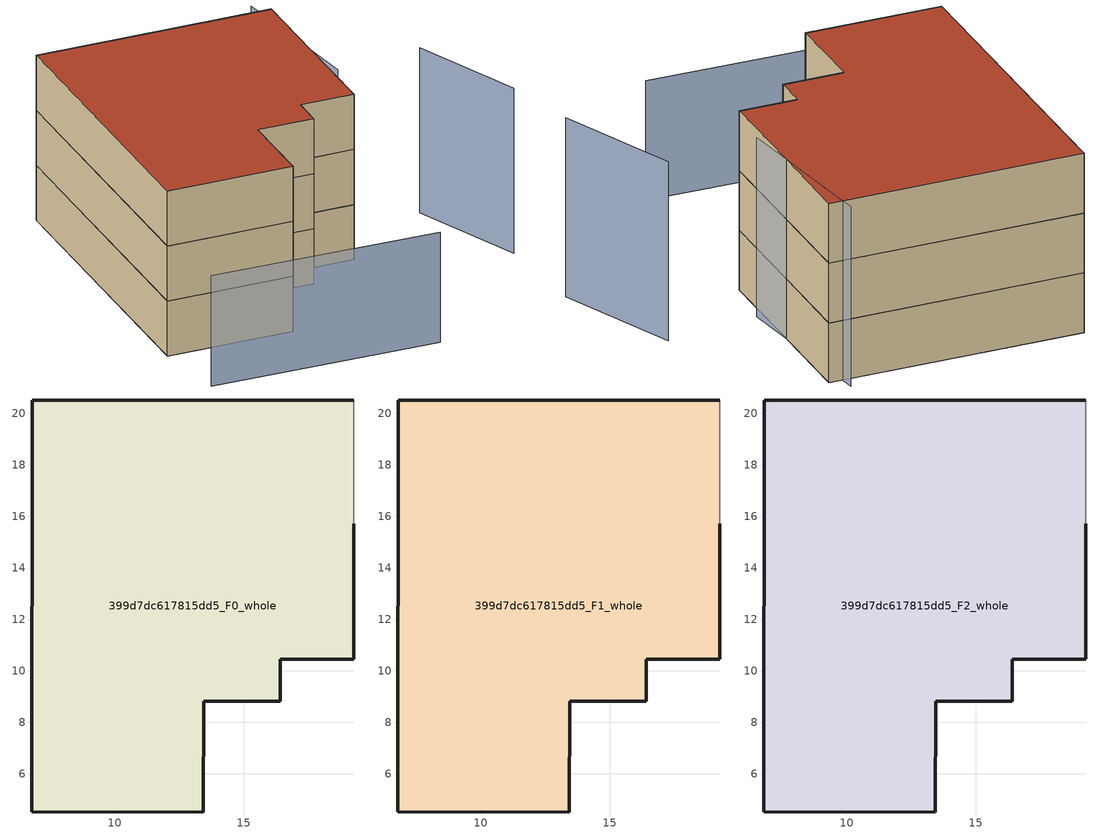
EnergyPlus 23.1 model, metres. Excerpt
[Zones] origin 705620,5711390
399d7dc617815dd5_F0_whole
 floor ground (EU_floor_Construction): 16.42,8.82 16.43,10.44 19.27,10.45 19.27,15.71 19.28,20.51 6.79,20.52 6.77,4.53 13.44,4.52 13.45,8.82 z0
 wall outside (EU_wall_Construction): 19.27,15.71 19.27,10.45 16.43,10.44 16.42,8.82 13.45,8.82 13.44,4.52 6.77,4.53 6.79,20.52 19.28,20.51 z0:3
 wall adiabatic (EU_wall_Construction): 19.28,20.51 19.27,15.71 z0:3
399d7dc617815dd5_F1_whole
 floor to 399d7dc617815dd5_F0_whole (EU_floor_Construction): 16.42,8.82 16.43,10.44 19.27,10.45 19.27,15.71 19.28,20.51 6.79,20.52 6.77,4.53 13.44,4.52 13.45,8.82 z3
 wall outside (EU_wall_Construction): 19.27,15.71 19.27,10.45 16.43,10.44 16.42,8.82 13.45,8.82 13.44,4.52 6.77,4.53 6.79,20.52 19.28,20.51 z3:6
 wall adiabatic (EU_wall_Construction): 19.28,20.51 19.27,15.71 z3:6
399d7dc617815dd5_F2_whole
 floor to 399d7dc617815dd5_F1_whole (EU_floor_Construction): 16.42,8.82 16.43,10.44 19.27,10.45 19.27,15.71 19.28,20.51 6.79,20.52 6.77,4.53 13.44,4.52 13.45,8.82 z6
 wall outside (EU_wall_Construction): 19.27,15.71 19.27,10.45 16.43,10.44 16.42,8.82 13.45,8.82 13.44,4.52 6.77,4.53 6.79,20.52 19.28,20.51 z6:9
 wall adiabatic (EU_wall_Construction): 19.28,20.51 19.27,15.71 z6:9
 roof outside (EU_roof_Construction): 19.28,20.51 19.27,15.71 19.27,10.45 16.43,10.44 16.42,8.82 13.45,8.82 13.44,4.52 6.77,4.53 6.79,20.52 z9
shading: 7.43,0.74 19.54,0.6 z0:6; 26.66,7.95 24.21,13.8 / 19.62,13.21 18.51,21.19 z0:9
[Building]
EU S2 Campaign: North Axis=0; Terrain=City; Solar Distribution=FullExterior
[Site:Location]
London: Latitude=51.5; Longitude=-0.5; Time Zone=0; Elevation=25
[SizingPeriod:WeatherFileDays]
AnnualSizingPeriod: Begin Month=1; Begin Day of Month=1; End Month=12; End Day of Month=31; Day of Week for Start Day=Monday; Use Weather File Daylight Saving Period=No; Use Weather File Rain and Snow Indicators=No
[MATERIAL]
EU_InternalMass_Material: Roughness=MediumRough; Thickness=0.1; Conductivity=1; Density=1800; Specific Heat=900; Thermal Absorptance=0.9; Solar Absorptance=0.7; Visible Absorptance=0.7
[MATERIAL:NOMASS] Roughness=MediumRough; Thermal Absorptance=0.9; Solar Absorptance=0.7; Visible Absorptance=0.7
Name | Thermal Resistance
EU_wall_NoMass | 1.04674
EU_roof_NoMass | 4.32442
EU_floor_NoMass | 2.04616
[CONSTRUCTION]
EU_wall_Construction: EU_wall_NoMass
EU_roof_Construction: EU_roof_NoMass
EU_floor_Construction: EU_floor_NoMass
EU_InternalMass_Construction: EU_InternalMass_Material
[ZONE] Type=1; Multiplier=1; Ceiling Height=autocalculate; Floor Area=autocalculate; Part of Total Floor Area=Yes
Name | Volume
399d7dc617815dd5_F0_whole | 510.335
399d7dc617815dd5_F1_whole; 399d7dc617815dd5_F2_whole | 510.336
[INTERNALMASS] Construction=EU_InternalMass_Construction; Surface Area=170.107
Name | Zone or ZoneList
399d7dc617815dd5_F0_whole_EU_InternalMass | 399d7dc617815dd5_F0_whole
399d7dc617815dd5_F1_whole_EU_InternalMass | 399d7dc617815dd5_F1_whole
399d7dc617815dd5_F2_whole_EU_InternalMass | 399d7dc617815dd5_F2_whole
[OTHEREQUIPMENT] Fuel Type=Electricity; Design Level Calculation Method=Watts/Area; Power per Zone Floor Area=1; Fraction Latent=0; Fraction Radiant=0; Fraction Lost=0; Carbon Dioxide Generation Rate=0; EndUse Subcategory=EU_Step8_InternalGains
Name | Zone or ZoneList or Space or SpaceList | Schedule
EU_Step8_InternalGain_399d7dc617815dd5_F0_whole_f000 | 399d7dc617815dd5_F0_whole | EU_Step8_GainSchedule_399d7dc617815dd5_F0_whole_f000
EU_Step8_InternalGain_399d7dc617815dd5_F1_whole_f000 | 399d7dc617815dd5_F1_whole | EU_Step8_GainSchedule_399d7dc617815dd5_F1_whole_f000
EU_Step8_InternalGain_399d7dc617815dd5_F2_whole_f000 | 399d7dc617815dd5_F2_whole | EU_Step8_GainSchedule_399d7dc617815dd5_F2_whole_f000
[ZONEVENTILATION:DESIGNFLOWRATE] Schedule=EU_AlwaysOn; Design Flow Rate Calculation Method=AirChanges/Hour; Air Changes per Hour=0.488719; Ventilation Type=Natural; Fan Pressure Rise=0; Fan Total Efficiency=1; Constant Term Coefficient=1; Temperature Term Coefficient=0; Velocity Term Coefficient=0; Velocity Squared Term Coefficient=0; Minimum Indoor Temperature=-100; Maximum Indoor Temperature=100; Delta Temperature=-100; Minimum Outdoor Temperature=-100; Maximum Outdoor Temperature=100; Maximum Wind Speed=40
Name | Zone or ZoneList or Space or SpaceList
EU_ConstantAir_399d7dc617815dd5_F0_whole | 399d7dc617815dd5_F0_whole
EU_ConstantAir_399d7dc617815dd5_F1_whole | 399d7dc617815dd5_F1_whole
EU_ConstantAir_399d7dc617815dd5_F2_whole | 399d7dc617815dd5_F2_whole
[HVACTEMPLATE:THERMOSTAT] Constant Heating Setpoint=20; Constant Cooling Setpoint=50
EU_HeatOnly_399d7dc617815dd5_F0_whole; EU_HeatOnly_399d7dc617815dd5_F1_whole; EU_HeatOnly_399d7dc617815dd5_F2_whole
[HVACTEMPLATE:ZONE:IDEALLOADSAIRSYSTEM] System Availability Schedule=EU_AlwaysOn; Maximum Heating Supply Air Temperature=50; Minimum Cooling Supply Air Temperature=13; Maximum Heating Supply Air Humidity Ratio=0.0156; Minimum Cooling Supply Air Humidity Ratio=0.0077; Heating Limit=NoLimit; Cooling Limit=NoLimit; Heating Availability Schedule=EU_AlwaysOn; Cooling Availability Schedule=EU_CoolingOff; Dehumidification Control Type=ConstantSensibleHeatRatio; Cooling Sensible Heat Ratio=0.7; Dehumidification Setpoint=60; Humidification Control Type=None; Humidification Setpoint=30; Outdoor Air Method=None; Outdoor Air Flow Rate per Person=0.00944; Outdoor Air Flow Rate per Zone Floor Area=0; Outdoor Air Flow Rate per Zone=0; Demand Controlled Ventilation Type=None; Outdoor Air Economizer Type=NoEconomizer; Heat Recovery Type=None; Sensible Heat Recovery Effectiveness=0.7; Latent Heat Recovery Effectiveness=0.65
Name | Template Thermostat
399d7dc617815dd5_F0_whole | EU_HeatOnly_399d7dc617815dd5_F0_whole
399d7dc617815dd5_F1_whole | EU_HeatOnly_399d7dc617815dd5_F1_whole
399d7dc617815dd5_F2_whole | EU_HeatOnly_399d7dc617815dd5_F2_whole
[SIZING:ZONE] Zone Cooling Design Supply Air Temperature Input Method=SupplyAirTemperature; Zone Cooling Design Supply Air Temperature=13; Zone Heating Design Supply Air Temperature Input Method=SupplyAirTemperature; Zone Heating Design Supply Air Temperature=50; Zone Cooling Design Supply Air Humidity Ratio=0.008; Zone Heating Design Supply Air Humidity Ratio=0.008; Cooling Design Air Flow Method=DesignDay; Cooling Design Air Flow Rate=0; Cooling Minimum Air Flow per Zone Floor Area=0.000762; Cooling Minimum Air Flow=0; Cooling Minimum Air Flow Fraction=0.2; Heating Design Air Flow Method=DesignDay; Heating Design Air Flow Rate=0; Heating Maximum Air Flow per Zone Floor Area=0.002032; Heating Maximum Air Flow=0.141576; Heating Maximum Air Flow Fraction=0.3; Account for Dedicated Outdoor Air System=No; Dedicated Outdoor Air System Control Strategy=NeutralSupplyAir; Dedicated Outdoor Air Low Setpoint Temperature for Design=autosize; Dedicated Outdoor Air High Setpoint Temperature for Design=autosize; Zone Load Sizing Method=Sensible Load Only No Latent Load; Zone Latent Cooling Design Supply Air Humidity Ratio Input Method=HumidityRatioDifference; Zone Cooling Design Supply Air Humidity Ratio Difference=0.005; Zone Latent Heating Design Supply Air Humidity Ratio Input Method=HumidityRatioDifference; Zone Humidification Design Supply Air Humidity Ratio Difference=0.005
399d7dc617815dd5_F0_whole; 399d7dc617815dd5_F1_whole; 399d7dc617815dd5_F2_whole
[SCHEDULE:CONSTANT]
Name | Hourly Value
EU_AlwaysOn | 1
EU_CoolingOff | 0
[SCHEDULE:FILE] Column Number=1; Rows to Skip at Top=0; Number of Hours of Data=8760; Column Separator=Comma; Interpolate to Timestep=No; Minutes per Item=60; Adjust Schedule for Daylight Savings=Yes
Name | File
EU_Step8_GainSchedule_399d7dc617815dd5_F0_whole_f000 | ../../schedules/399d7dc617815dd5/399d7dc617815dd5_F0_whole_f000_gain.csv
EU_Step8_GainSchedule_399d7dc617815dd5_F1_whole_f000 | ../../schedules/399d7dc617815dd5/399d7dc617815dd5_F1_whole_f000_gain.csv
EU_Step8_GainSchedule_399d7dc617815dd5_F2_whole_f000 | ../../schedules/399d7dc617815dd5/399d7dc617815dd5_F2_whole_f000_gain.csv
